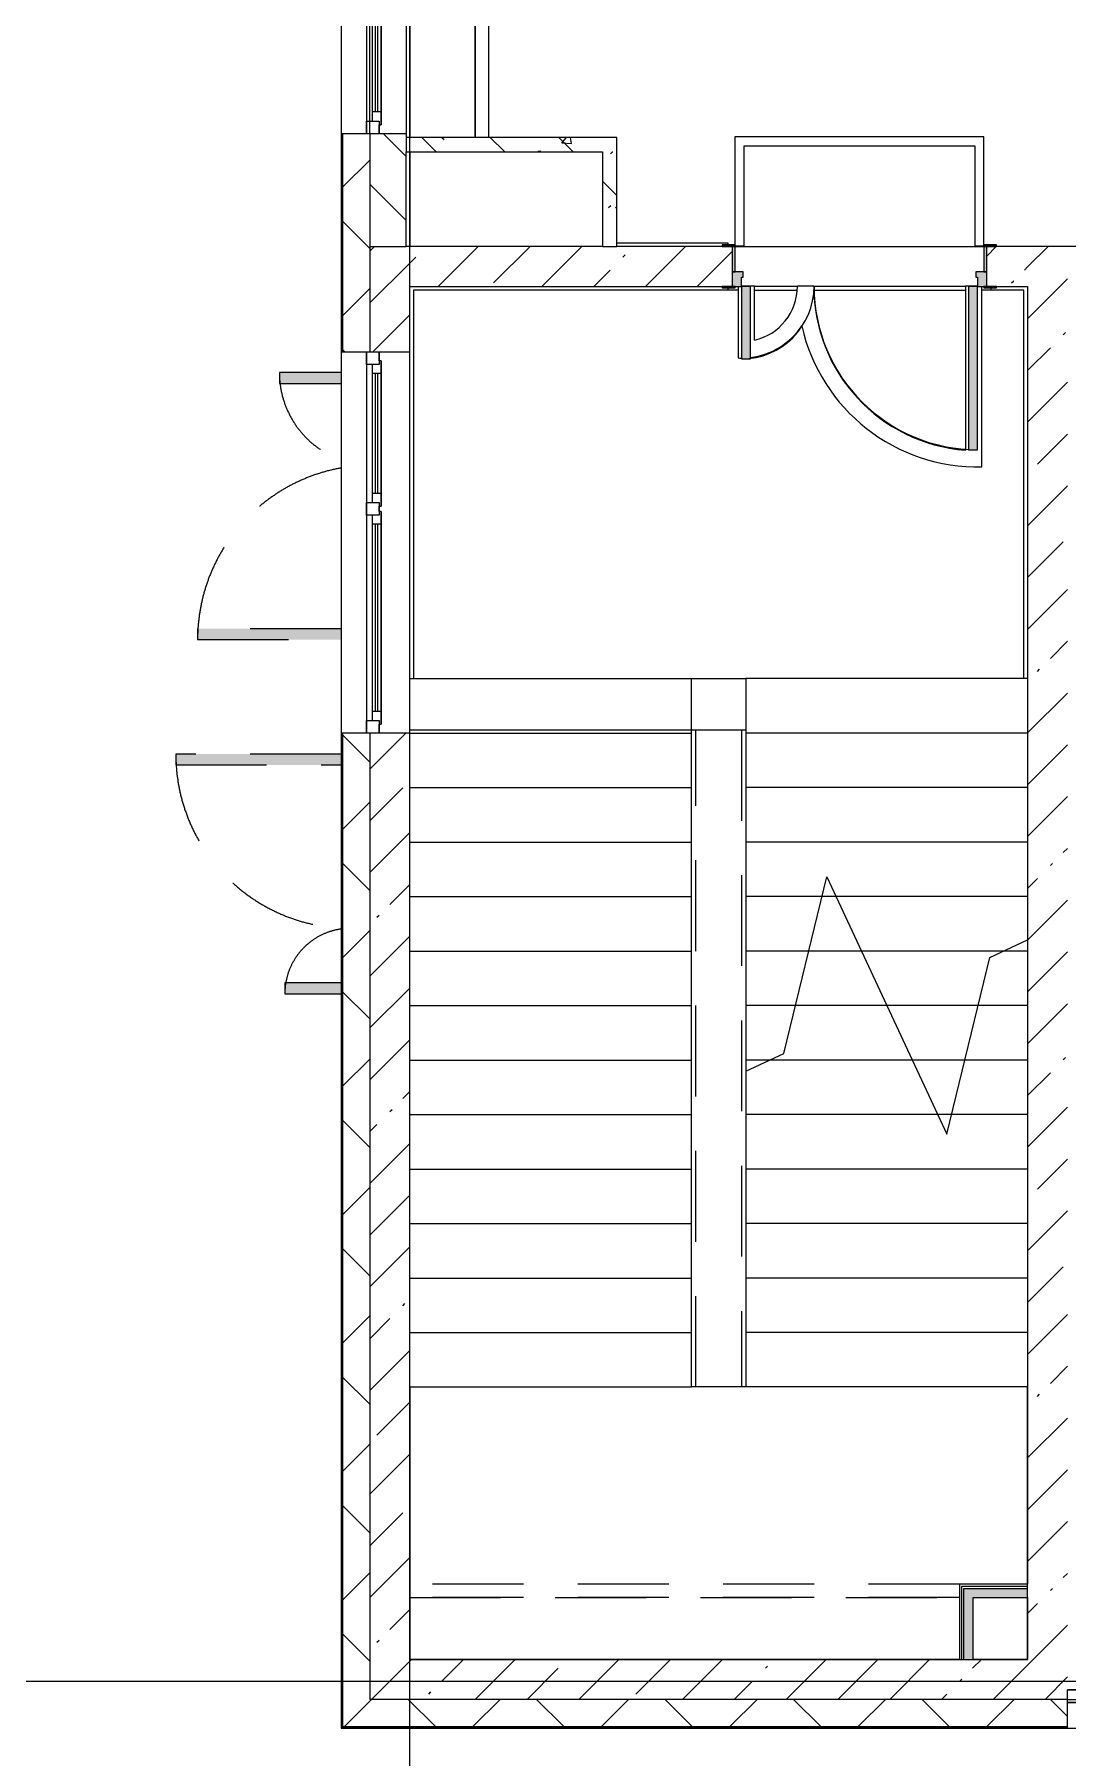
# Model space of a CAD drawing. Header units: millimetres. Extents: x 35098 to 231722, y -8553 to 29000.
# Drawn here: x 102756 to 108442, y -420 to 9067 of the extents above; entities that cross this region are included whole.
import ezdxf

# ---------------------------------------------------------------- set-up
doc = ezdxf.new("R2010")
doc.units = ezdxf.units.MM
doc.linetypes.add('200_ШТРИХ__ш1_п0_6_', pattern=[800, 500, -300])
doc.linetypes.add('Осевая', pattern=[3175, 635, -476.25, 1587.5, -476.25])
for name, color, linetype, lineweight in [('A-DETL-MBND-1', 7, '200_ШТРИХ__ш1_п0_6_', 9), ('A-GLAZ-2', 7, 'Continuous', 5), ('A-WALL', 7, 'Continuous', 9), ('A-WALL-4', 7, 'Continuous', 5), ('I-WALL-3', 7, 'Continuous', 5), ('S-STRS-4', 7, 'Continuous', 5), ('S-STRS-MBND-2', 7, 'Continuous', 5), ('Оси', 7, 'Continuous', 9), ('Оси-2', 7, 'Осевая', 9)]:
    doc.layers.add(name, color=color, linetype=linetype, lineweight=lineweight)
for name, color, linetype, lineweight, true_color in [('A-DOOR-2', 7, 'Continuous', 5, 0xaaaaaa), ('A-DOOR-3', 7, 'Continuous', 5, 0xe2e2e2), ('A-DOOR-FRAM-1', 7, 'Continuous', 5, 0xe2e2e2), ('A-DOOR-FRAM-2', 7, 'Continuous', 5, 0xaaaaaa), ('A-FLOR-1', 7, 'Continuous', 5, 0xaaaaaa), ('I-WALL-2', 7, 'Continuous', 9, 0xe7e7e7), ('I-WALL-5', 7, 'Continuous', 5, 0x787878)]:
    doc.layers.add(name, color=color, linetype=linetype, lineweight=lineweight, true_color=true_color)
pattern_1 = [(45, (104712.3, 0), (-353.5534, 353.5534), []), (135, (104712.3, 0), (-353.5534, -353.5534), [])]
pattern_2 = [(45, (104712.3, 0), (-285.123, 285.123), []), (45, (104997.44, 0), (-285.123, 285.123), [504.031, -100.806, 16.764, -84.042])]
pattern_3 = [(135, (104712.3, 0), (-377.17, -377.17), [533.4, -88.9, 17.78, -88.9]), (135, (104712.3, 376.94), (-377.17, -377.17), []), (50, (104712.3, 0), (637.645, -55.787), [66.675, -733.425]), (355, (104712.3, 0), (-123.35, 668.7), [53.34, -586.74]), (100.451, (104765.45, -4.65), (514.3, 612.91), [56.665, -623.315]), (46.184, (104712.3, 177.8), (948.78, -147.15), [100.01, -1100.14]), (96.636, (104791.4, 165.5), (830.91, 866), [85, -934.97]), (351.184, (104712.3, 177.8), (830.92, 865.99), [80.01, -880.11]), (21, (104801.2, 133.35), (530.65, -357.928), [66.675, -733.425]), (326, (104801.2, 133.35), (216.31, 644.66), [53.34, -586.74]), (71.451, (104845.44, 103.5), (746.96, 286.724), [56.665, -623.315]), (37.5, (104712.32, 0), (10.8105, 295.9426), [16.764, -562.864, 16.764, -578.866, -588.962]), (37.5, (104712.32, 0), (10.8105, 295.9426), [-1175.258, 16.764, -572.198]), (7.5, (104712.3, 0), (233.869, 350.632), [16.764, -322.834, 16.764, -549.529, -224.472]), (7.5, (104712.3, 0), (233.869, 350.632), [-905.89, 16.764, -207.708]), (327.5, (104514.07, 0), (474.568, -20.051), [16.764, -205.486, 16.764, -676.656, -920.115]), (327.5, (104514.07, 0), (474.568, -20.051), [-915.67, 16.764, -903.35]), (317.5, (104425.17, 0), (518.452, 88.993), [16.764, -272.16, 16.764, -443.738, -653.415]), (317.5, (104425.17, 0), (518.452, 88.993), [-749.427, 16.764, -636.65])]

# ---------------------------------------------------------------- blocks, each defined once
blk = doc.blocks.new('120_Окно_СКБ_1Ст - 120_Окно_СКБ_1Ст 900х2500_h_-V105-2_7_2_птичка')
at = {"layer": 'A-GLAZ-2'}
for p, q in [((-450, -127), (-450, -57)), ((-450, -57), (-380, -57)), ((450, -57), (-450, -57)), ((-380, -57), (-380, -127)), ((380, -87), (-380, -87)), ((-380, -87), (-380, -127)), ((-330, -137), (-330, -87)), ((330, -137), (330, -87)), ((380, -127), (380, -57)), ((380, -57), (450, -57)), ((380, -127), (380, -87)), ((450, -57), (450, -127)), ((-380, -127), (-450, -127)), ((-450, -127), (-400, -127)), ((-380, -127), (-400, -127)), ((-400, -127), (-400, -137)), ((-400, -137), (400, -137)), ((400, -137), (-400, -137)), ((-330, -107), (330, -107)), ((330, -117), (-330, -117)), ((450, -127), (380, -127)), ((400, -127), (380, -127)), ((400, -127), (450, -127)), ((400, -137), (400, -127))]:
    blk.add_line(p, q, dxfattribs=at)
blk = doc.blocks.new('110_Дверь_СКБ_2Ст - Д-1 Лестничная клетка EIS60-24280000-2_7_2_птичка')
at = {"layer": 'A-DOOR-3'}
for points in [[(-637.5, 1010), (-637.5, 110), (-587.5, 110), (-587.5, 1010)], [(612.5, 510), (612.5, 110), (662.5, 110), (662.5, 510)], [(712.5, 30), (697.5, 30), (697.5, -110), (712.5, -110)]]:
    blk.add_hatch(color=256, dxfattribs=at).paths.add_polyline_path(points)
h = blk.add_hatch(color=256, dxfattribs=at)
h.paths.add_polyline_path([(712.5, 110), (662.5, 110), (662.5, 60), (652.5, 60), (652.5, 30), (712.5, 30), (712.5, 39.7)])
h.paths.add_polyline_path([(-687.5, 110), (-687.5, 30), (-627.5, 30), (-627.5, 60), (-637.5, 60), (-637.5, 110)])
at = {"layer": 'A-DOOR-FRAM-1'}
for points in [[(-742.5, 118), (-742.5, 110), (-672.5, 110), (-672.5, 118)], [(697.5, 118), (697.5, 110), (767.5, 110), (767.5, 118)], [(-672.5, 30), (-687.5, 30), (-687.5, -110), (-672.5, -110)], [(-672.5, -110), (-742.5, -110), (-742.5, -118), (-672.5, -118)], [(697.5, -110), (697.5, -118), (767.5, -118), (767.5, -110)]]:
    blk.add_hatch(color=256, dxfattribs=at).paths.add_polyline_path(points)
at = {"layer": 'A-DOOR-2'}
for p, q in [((-637.5, 1010), (-637.5, 110)), ((-587.5, 1010), (-637.5, 1010)), ((-587.5, 110), (-587.5, 1010)), ((662.5, 510), (612.5, 510)), ((612.5, 510), (612.5, 110)), ((662.5, 110), (662.5, 510)), ((-637.5, 110), (-587.5, 110)), ((612.5, 110), (662.5, 110))]:
    blk.add_line(p, q, dxfattribs=at)
for centre, radius, start, end in [((-637.5, 110), 900, 0, 90), ((662.5, 110), 400, 90, 180)]:
    blk.add_arc(centre, radius, start, end, dxfattribs=at)
at = {"layer": 'A-DOOR-FRAM-2'}
for p, q in [((-672.5, 118), (-742.5, 118)), ((-742.5, 118), (-742.5, 110)), ((-742.5, 110), (-672.5, 110)), ((-637.5, 110), (-687.5, 110)), ((-687.5, 110), (-687.5, 30)), ((-672.5, 110), (-672.5, 118)), ((-637.5, 60), (-637.5, 110)), ((662.5, 110), (662.5, 60)), ((712.5, 110), (662.5, 110)), ((767.5, 118), (697.5, 118)), ((697.5, 118), (697.5, 110)), ((697.5, 110), (767.5, 110)), ((712.5, 30), (712.5, 110)), ((767.5, 110), (767.5, 118)), ((-687.5, 30), (-627.5, 30)), ((-672.5, 30), (-687.5, 30)), ((-687.5, 30), (-687.5, -110)), ((-672.5, -110), (-672.5, 30)), ((-627.5, 60), (-637.5, 60)), ((-627.5, 30), (-627.5, 60)), ((662.5, 60), (652.5, 60)), ((652.5, 60), (652.5, 30)), ((652.5, 30), (712.5, 30)), ((712.5, 30), (697.5, 30)), ((697.5, 30), (697.5, -110)), ((712.5, -110), (712.5, 30)), ((-672.5, -110), (-742.5, -110)), ((-742.5, -110), (-742.5, -118)), ((-742.5, -118), (-672.5, -118)), ((-687.5, -110), (-672.5, -110)), ((-672.5, -118), (-672.5, -110)), ((697.5, -110), (712.5, -110)), ((767.5, -110), (697.5, -110)), ((697.5, -110), (697.5, -118)), ((697.5, -118), (767.5, -118)), ((767.5, -118), (767.5, -110))]:
    blk.add_line(p, q, dxfattribs=at)
blk = doc.blocks.new('120_Окно_СКБ_2Ст - 120_Окно_СКБ_2Ст 2100х2500 _мал створка справа_-22445857-2_7_2_птичка')
at = {"layer": 'A-GLAZ-2'}
for p, q in [((-1050, -127), (-1050, -57)), ((-1050, -57), (-980, -57)), ((1050, -57), (-1050, -57)), ((-980, -57), (-980, -127)), ((150, -87), (-980, -87)), ((-980, -87), (-980, -127)), ((-930, -137), (-930, -87)), ((100, -137), (100, -87)), ((150, -127), (150, -57)), ((150, -57), (220, -57)), ((150, -127), (150, -87)), ((220, -57), (220, -127)), ((980, -87), (220, -87)), ((220, -87), (220, -127)), ((270, -137), (270, -87)), ((930, -137), (930, -87)), ((980, -127), (980, -57)), ((980, -57), (1050, -57)), ((980, -127), (980, -87)), ((1050, -57), (1050, -127)), ((-980, -127), (-1050, -127)), ((-1050, -127), (-1000, -127)), ((-980, -127), (-1000, -127)), ((-1000, -127), (-1000, -137)), ((-1000, -137), (170, -137)), ((170, -137), (-1000, -137)), ((-930, -107), (100, -107)), ((100, -117), (-930, -117)), ((220, -127), (150, -127)), ((170, -127), (150, -127)), ((170, -127), (200, -127)), ((170, -137), (170, -127)), ((220, -127), (200, -127)), ((200, -127), (200, -137)), ((200, -137), (1000, -137)), ((1000, -137), (200, -137)), ((270, -107), (930, -107)), ((930, -117), (270, -117)), ((1050, -127), (980, -127)), ((1000, -127), (980, -127)), ((1000, -127), (1050, -127)), ((1000, -137), (1000, -127))]:
    blk.add_line(p, q, dxfattribs=at)
blk = doc.blocks.new('120_Окно_СКБ_2Ст - 120_Окно_СКБ_2Ст 2100х2400 _мал створка справа_-22446225-2_7_2_птичка')
at = {"layer": 'A-GLAZ-2'}
for p, q in [((-1050, -127), (-1050, -57)), ((-1050, -57), (-980, -57)), ((1050, -57), (-1050, -57)), ((-980, -57), (-980, -127)), ((150, -87), (-980, -87)), ((-980, -87), (-980, -127)), ((-930, -137), (-930, -87)), ((100, -137), (100, -87)), ((150, -127), (150, -57)), ((150, -57), (220, -57)), ((150, -127), (150, -87)), ((220, -57), (220, -127)), ((980, -87), (220, -87)), ((220, -87), (220, -127)), ((270, -137), (270, -87)), ((930, -137), (930, -87)), ((980, -127), (980, -57)), ((980, -57), (1050, -57)), ((980, -127), (980, -87)), ((1050, -57), (1050, -127)), ((-980, -127), (-1050, -127)), ((-1050, -127), (-1000, -127)), ((-980, -127), (-1000, -127)), ((-1000, -127), (-1000, -137)), ((-1000, -137), (170, -137)), ((170, -137), (-1000, -137)), ((-930, -107), (100, -107)), ((100, -117), (-930, -117)), ((220, -127), (150, -127)), ((170, -127), (150, -127)), ((170, -127), (200, -127)), ((170, -137), (170, -127)), ((220, -127), (200, -127)), ((200, -127), (200, -137)), ((200, -137), (1000, -137)), ((1000, -137), (200, -137)), ((270, -107), (930, -107)), ((930, -117), (270, -117)), ((1050, -127), (980, -127)), ((1000, -127), (980, -127)), ((1000, -127), (1050, -127)), ((1000, -137), (1000, -127))]:
    blk.add_line(p, q, dxfattribs=at)
blk = doc.blocks.new('110_Дверь_СКБ_2Ст_Наружная - ДН-1_л__ Двухстворчатая 1350 х3200 _ЛК_ в свету с верхним остеклением 2-22796854-2_7_2_птичка')
at = {"layer": 'A-DETL-MBND-1'}
for points in [[(-715.5, 869), (-715.5, 79), (-655.5, 79), (-655.5, 869)], [(694.5, 419), (694.5, 79), (754.5, 79), (754.5, 419)]]:
    blk.add_hatch(color=256, dxfattribs=at).paths.add_polyline_path(points)
for p, q in [((-715.5, 869), (-715.5, 79)), ((-655.5, 869), (-715.5, 869)), ((-655.5, 79), (-655.5, 869)), ((754.5, 419), (694.5, 419)), ((694.5, 419), (694.5, 79)), ((754.5, 79), (754.5, 419))]:
    blk.add_line(p, q, dxfattribs=at)
for centre, radius, start, end in [((-715.5, -91), 960, 10.26296, 90), ((754.5, -91), 510, 90, 160.40155)]:
    blk.add_arc(centre, radius, start, end, dxfattribs=at)
blk = doc.blocks.new('110_Дверь_СКБ_2Ст_Наружная - ДН-3_л__ Двухстворчатая 1200 х3200 из подвала EI30-23666533-2_7_2_птичка')
at = {"layer": 'A-DETL-MBND-1'}
for points in [[(619.5, 989), (619.5, 79), (679.5, 79), (679.5, 989)], [(-640.5, 79), (-580.5, 79), (-580.5, 389), (-640.5, 389)]]:
    blk.add_hatch(color=256, dxfattribs=at).paths.add_polyline_path(points)
for p, q in [((679.5, 989), (619.5, 989)), ((619.5, 989), (619.5, 79)), ((679.5, 79), (679.5, 989)), ((-640.5, 389), (-640.5, 79)), ((-580.5, 389), (-640.5, 389)), ((-580.5, 79), (-580.5, 389))]:
    blk.add_line(p, q, dxfattribs=at)
for centre, radius, start, end in [((679.5, 29), 960, 90, 176.98148), ((-640.5, 29), 360, 8.16602, 90)]:
    blk.add_arc(centre, radius, start, end, dxfattribs=at)
blk = doc.blocks.new('Зашивка приборов отопления15 - Зашивка приборов отопления-33281080-2_7_2_птичка')
at = {"layer": 'A-DETL-MBND-1'}
for p, q in [((3135, 535), (110, 535)), ((3135, 460), (110, 460)), ((110, 460), (3135, 460))]:
    blk.add_line(p, q, dxfattribs=at)
blk = doc.blocks.new('Зашивка приборов отопления42 - Зашивка приборов отопления-33374801-2_7_2_птичка')
at = {"layer": 'A-WALL-4'}
for p, q in [((37471.9, 23439), (35371.9, 23439)), ((37471.9, 23079), (37471.9, 23439)), ((35371.9, 23079), (37471.9, 23079)), ((37471.9, 23079), (35371.9, 23079)), ((37471.9, 23004), (37471.9, 23079)), ((35371.9, 23004), (37471.9, 23004))]:
    blk.add_line(p, q, dxfattribs=at)

msp = doc.modelspace()

# ---------------------------------------------------------------- hatches: boundary and pattern name
at = {"layer": 'A-WALL-4'}
h = msp.add_hatch(dxfattribs=at)
h.set_pattern_fill('FP_103', color=256, style=0, pattern_type=2)
h.set_pattern_definition(pattern_1)
h.paths.add_polyline_path([(104602.3, -100), (104602.3, 5220), (104452.3, 5220), (104452.3, -100)])
h.paths.add_polyline_path([(104452.3, 7320), (104602.3, 7320), (104602.3, 8520), (104452.3, 8520), (104452.3, 7750.3)])
h.paths.add_polyline_path([(104496.6, 10620), (104602.3, 10620), (104602.3, 11520), (104452.3, 11520), (104452.3, 10620)])
h.paths.add_polyline_path([(104602.3, 13120), (104602.3, 15350), (104452.3, 15350), (104452.3, 13120)])
h = msp.add_hatch(dxfattribs=at)
h.set_pattern_fill('FP_113', color=256, style=0, pattern_type=2)
h.set_pattern_definition([(135, (104712.32, 0), (-176.7767, -176.7767), [])])
h.paths.add_polyline_path([(104802.3, 7900), (104802.3, 8520), (104602.3, 8520), (104602.3, 7900)])
h.paths.add_polyline_path([(104602.3, 10620), (104802.3, 10620), (104802.3, 10900), (104602.3, 10900), (104602.3, 10642.6)])
h.paths.add_polyline_path([(104602.3, 11400), (104802.3, 11400), (104802.3, 11520), (104602.3, 11520)])
h.paths.add_polyline_path([(104802.3, 13120), (104802.3, 14700), (104602.3, 14700), (104602.3, 13120)])
h = msp.add_hatch(dxfattribs=at)
h.set_pattern_fill('FP_103', color=256, style=0, pattern_type=2)
h.set_pattern_definition(pattern_1)
h.paths.add_polyline_path([(137722.3, -250), (138582.3, -250), (138582.3, -100), (137722.3, -100)])
h.paths.add_polyline_path([(143472.3, -250), (143472.3, -100), (142702.3, -100), (142702.3, -250), (143452.5, -250)])
h.paths.add_polyline_path([(135622.3, -250), (135622.3, -100), (133922.1, -100), (133922.1, -250), (135568.5, -250)])
h.paths.add_polyline_path([(139482.3, -250), (140602.3, -250), (140602.3, -100), (139482.3, -100)])
h.paths.add_polyline_path([(131122.1, -250), (131122.1, -100), (129522.3, -100), (129522.3, -250), (130930.9, -250)])
h.paths.add_polyline_path([(123047, -250), (123522.3, -250), (123522.3, -100), (122872.3, -100), (122872.3, -250)])
h.paths.add_polyline_path([(126322.3, -250), (127422.3, -250), (127422.3, -100), (126322.3, -100)])
h.paths.add_polyline_path([(121655.7, -250), (121972.3, -250), (121972.3, -100), (120822.3, -100), (120822.3, -250), (121192, -250)])
h.paths.add_polyline_path([(117722.3, -250), (117722.3, -100), (116372.3, -100), (116372.3, -250), (117481.9, -250)])
h.paths.add_polyline_path([(112844.3, -250), (113272.3, -250), (113272.3, -100), (109342.3, -100), (109342.3, -250), (111916.8, -250)])
h.paths.add_polyline_path([(108442.3, -250), (108442.3, -100), (104452.3, -100), (104452.3, -250), (108206.7, -250)])
at = {"layer": 'I-WALL-2'}
for points in [[(108222.3, 460), (108222.3, 510), (107872.3, 510), (107872.3, 460), (108206.7, 460)], [(107922.3, 120), (107922.3, 460), (107872.3, 460), (107872.3, 120)]]:
    msp.add_hatch(color=256, dxfattribs=at).paths.add_polyline_path(points)
at = {"layer": 'I-WALL-3'}
h = msp.add_hatch(dxfattribs=at)
h.set_pattern_fill('FP_111', color=256, style=0, pattern_type=2)
h.set_pattern_definition(pattern_2)
h.paths.add_polyline_path([(104602.3, -100), (104822.3, -100), (104822.3, 5220), (104602.3, 5220), (104602.3, 1965.8)])
h.paths.add_polyline_path([(104602.3, 7320), (104822.3, 7320), (104822.3, 7900), (104602.3, 7900), (104602.3, 7750.3)])
h = msp.add_hatch(dxfattribs=at)
h.set_pattern_fill('FP_111', color=256, style=0, pattern_type=2)
h.set_pattern_definition(pattern_2)
h.paths.add_polyline_path([(104822.3, 7680), (106597.3, 7680), (106597.3, 7900), (104822.3, 7900), (104822.3, 7750.3)])
h.paths.add_polyline_path([(107997.3, 7680), (108222.3, 7680), (108222.3, 7900), (107997.3, 7900), (107997.3, 7730)])
h = msp.add_hatch(dxfattribs=at)
h.set_pattern_fill('FP_111', color=256, style=0, pattern_type=2)
h.set_pattern_definition(pattern_2)
h.paths.add_polyline_path([(108222.3, -100), (108442.3, -100), (108442.3, 7900), (108222.3, 7900), (108222.3, 120)])
h = msp.add_hatch(dxfattribs=at)
h.set_pattern_fill('FP_111', color=256, style=0, pattern_type=2)
h.set_pattern_definition(pattern_2)
h.paths.add_polyline_path([(108222.3, -100), (108222.3, 120), (104822.3, 120), (104822.3, -100), (108206.7, -100)])
at = {"layer": 'I-WALL-5'}
h = msp.add_hatch(dxfattribs=at)
h.set_pattern_fill('FP_124', color=256, style=0, pattern_type=2)
h.set_pattern_definition(pattern_3)
h.paths.add_polyline_path([(105882.3, 8420), (105962.3, 8420), (105962.3, 8500), (104802.3, 8500), (104802.3, 8420), (105424.1, 8420)])
h = msp.add_hatch(dxfattribs=at)
h.set_pattern_fill('FP_124', color=256, style=0, pattern_type=2)
h.set_pattern_definition(pattern_3)
h.paths.add_polyline_path([(105962.3, 7900), (105962.3, 8420), (105882.3, 8420), (105882.3, 7900)])

# ---------------------------------------------------------------- linework, layer by layer
at = {"layer": 'A-DETL-MBND-1'}
for p, q in [((106397.3, 1620), (106397.3, 5237.9)), ((106647.3, 5237.9), (106647.3, 1620))]:
    msp.add_line(p, q, dxfattribs=at)
at = {"layer": 'A-FLOR-1'}
for p, q in [((106611.9, 8503.9), (106611.9, 7908)), ((107981.8, 8503.9), (106611.9, 8503.9)), ((106661.9, 7903.9), (106661.9, 8453.9)), ((106661.9, 8453.9), (107931.8, 8453.9)), ((107931.8, 8453.9), (107931.8, 7903.9)), ((107981.8, 7903.9), (107981.8, 8503.9)), ((105962.3, 7920), (106572.3, 7920)), ((106572.3, 7920), (106572.3, 7908)), ((106612.3, 7903.9), (106661.9, 7903.9)), ((107931.8, 7903.9), (107981.8, 7903.9)), ((106629.1, 7659), (104842.3, 7659)), ((104842.3, 7659), (104842.3, 5520)), ((106572.3, 7672), (106572.3, 7659)), ((106629.1, 7680), (106629.1, 7285.7)), ((106719.1, 7680.2), (106647.3, 7680.2)), ((106719.1, 7383), (106719.1, 7680.2)), ((106719.1, 7659), (106953.3, 7659)), ((107045.3, 7680.2), (106955.3, 7680.2)), ((107046.5, 7659), (107880.3, 7659)), ((107947.3, 7680.2), (107880.3, 7680.2)), ((107880.3, 7680.2), (107880.3, 6777.9)), ((107970.3, 6685.4), (107970.3, 7680)), ((108201.3, 7659), (107970.3, 7659)), ((108022.3, 7659), (108022.3, 7672)), ((108201.3, 5520), (108201.3, 7659)), ((104842.3, 5520), (106672.3, 5520)), ((104822.3, 5237.9), (106672.3, 5237.9))]:
    msp.add_line(p, q, dxfattribs=at)
for centre, radius, start, end in [((106650.3, 7680.2), 305, 283.0427, 0), ((107950.3, 7680.2), 905, 180, 265.56313), ((106650.3, 7680.2), 395, 276.84991, 326.45952), ((107950.3, 7680.2), 995, 192.67054, 271.1511), ((106650.3, 7680.2), 395, 266.92799, 269.56999)]:
    msp.add_arc(centre, radius, start, end, dxfattribs=at)
at = {"layer": 'A-WALL'}
for p, q in [((104449.3, 8520), (104449.3, 7320)), ((104452.3, 8520), (104452.3, 7320)), ((104602.3, 8520), (104602.3, 7320)), ((104802.3, 8500), (104802.3, 8420)), ((104602.3, 7900), (104802.3, 7900)), ((105882.3, 7900), (105962.3, 7900)), ((104449.3, 5220), (104449.3, -253)), ((104452.3, 5220), (104452.3, -250)), ((104602.3, 5220), (104602.3, -100)), ((107859.8, 522.5), (108222.3, 522.5)), ((107859.8, 120), (107859.8, 522.5)), ((107872.3, 510), (108222.3, 510)), ((107872.3, 120), (107872.3, 510)), ((108222.3, 460), (108222.3, 535)), ((107847.3, 120), (107922.3, 120)), ((104449.3, -253), (108442.3, -253)), ((104452.3, -250), (108442.3, -250))]:
    msp.add_line(p, q, dxfattribs=at)
at = {"layer": 'A-WALL-4'}
for p, q in [((104444.3, 15358), (104444.3, -258)), ((104802.3, 10900), (104802.3, 8500)), ((104802.3, 8520), (104444.3, 8520)), ((104802.3, 7900), (104802.3, 8420)), ((104444.3, 7320), (104602.3, 7320)), ((104602.3, 5220), (104444.3, 5220)), ((108442.3, -100), (104602.3, -100)), ((108442.3, -258), (108442.3, -100)), ((104444.3, -258), (122872.3, -258))]:
    msp.add_line(p, q, dxfattribs=at)
at = {"layer": 'I-WALL-3'}
for p, q in [((104602.3, 8520), (104602.3, 10620)), ((104822.3, 10620), (104822.3, 8500)), ((105962.3, 8500), (104802.3, 8500)), ((105962.3, 7900), (105962.3, 8500)), ((104802.3, 8420), (105882.3, 8420)), ((104822.3, 8420), (104822.3, 7900)), ((105882.3, 8420), (105882.3, 7900)), ((105882.3, 7900), (104802.3, 7900)), ((106542.3, 7900), (105962.3, 7900)), ((106612.3, 7900), (107982.3, 7900)), ((108742.3, 7900), (108052.3, 7900)), ((104822.3, 120), (104822.3, 7680)), ((104822.3, 7680), (106542.3, 7680)), ((106955.3, 7680), (106719.1, 7680)), ((107880.3, 7680), (107045, 7680)), ((108052.3, 7680), (108222.3, 7680)), ((108222.3, 7680), (108222.3, 535)), ((104602.3, 7320), (104822.3, 7320)), ((104822.3, 5220), (104602.3, 5220)), ((108222.3, 535), (107847.3, 535)), ((107847.3, 535), (107847.3, 120)), ((107922.3, 460), (108222.3, 460)), ((107922.3, 120), (107922.3, 460)), ((108222.3, 460), (108222.3, 120)), ((107847.3, 120), (104822.3, 120)), ((108222.3, 120), (107922.3, 120)), ((108442.3, -100), (109342.3, -100))]:
    msp.add_line(p, q, dxfattribs=at)
at = {"layer": 'S-STRS-4'}
for p, q in [((104822.3, 5520), (106372.3, 5520)), ((108222.3, 5520), (106672.3, 5520)), ((106672.3, 5520), (106672.3, 5220)), ((108222.3, 5520), (106672.3, 5520)), ((104822.3, 5220), (106372.3, 5220)), ((104822.3, 5220), (106372.3, 5220)), ((106372.3, 5220), (106372.3, 5237.9)), ((106372.3, 4920), (106372.3, 5220)), ((106672.3, 5220), (106672.3, 4920)), ((108222.3, 5220), (106672.3, 5220)), ((108222.3, 5220), (106672.3, 5220)), ((104822.3, 4920), (106372.3, 4920)), ((104822.3, 4920), (106372.3, 4920)), ((106372.3, 4620), (106372.3, 4920)), ((106672.3, 4920), (106672.3, 4620)), ((108222.3, 4920), (106672.3, 4920)), ((108222.3, 4920), (106672.3, 4920)), ((104822.3, 4620), (106372.3, 4620)), ((104822.3, 4620), (106372.3, 4620)), ((106372.3, 4320), (106372.3, 4620)), ((106672.3, 4620), (106672.3, 4320)), ((108222.3, 4620), (106672.3, 4620)), ((108222.3, 4620), (106672.3, 4620)), ((104822.3, 4320), (106372.3, 4320)), ((104822.3, 4320), (106372.3, 4320)), ((106372.3, 4020), (106372.3, 4320)), ((106672.3, 4320), (106672.3, 4020)), ((107090.9, 4320), (106672.3, 4320)), ((107090.9, 4320), (106672.3, 4320)), ((107167.5, 4320), (107090.9, 4320)), ((107167.5, 4320), (107090.9, 4320)), ((108222.3, 4320), (107167.5, 4320)), ((108222.3, 4320), (107167.5, 4320)), ((104822.3, 4020), (106372.3, 4020)), ((104822.3, 4020), (106372.3, 4020)), ((106372.3, 3720), (106372.3, 4020)), ((106672.3, 4020), (106672.3, 3720)), ((107018, 4020), (106672.3, 4020)), ((107018, 4020), (106672.3, 4020)), ((107307.4, 4020), (107018, 4020)), ((107307.4, 4020), (107018, 4020)), ((108090.7, 4020), (107307.4, 4020)), ((108090.7, 4020), (107307.4, 4020)), ((108222.3, 4020), (108090.7, 4020)), ((108222.3, 4020), (108090.7, 4020)), ((104822.3, 3720), (106372.3, 3720)), ((104822.3, 3720), (106372.3, 3720)), ((106372.3, 3420), (106372.3, 3720)), ((106672.3, 3720), (106672.3, 3420)), ((106945.1, 3720), (106672.3, 3720)), ((106945.1, 3720), (106672.3, 3720)), ((107447.3, 3720), (106945.1, 3720)), ((107447.3, 3720), (106945.1, 3720)), ((107949.6, 3720), (107447.3, 3720)), ((107949.6, 3720), (107447.3, 3720)), ((108222.3, 3720), (107949.6, 3720)), ((108222.3, 3720), (107949.6, 3720)), ((104822.3, 3420), (106372.3, 3420)), ((104822.3, 3420), (106372.3, 3420)), ((106372.3, 3120), (106372.3, 3420)), ((106672.3, 3420), (106672.3, 3358.6)), ((106804, 3420), (106672.3, 3420)), ((106804, 3420), (106672.3, 3420)), ((107587.2, 3420), (106804, 3420)), ((107587.2, 3420), (106804, 3420)), ((107876.7, 3420), (107587.2, 3420)), ((107876.7, 3420), (107587.2, 3420)), ((108222.3, 3420), (107876.7, 3420)), ((108222.3, 3420), (107876.7, 3420)), ((106672.3, 3358.6), (106672.3, 3120)), ((104822.3, 3120), (106372.3, 3120)), ((104822.3, 3120), (106372.3, 3120)), ((106372.3, 2820), (106372.3, 3120)), ((106672.3, 3120), (106672.3, 2820)), ((107727.1, 3120), (106672.3, 3120)), ((107727.1, 3120), (106672.3, 3120)), ((107803.7, 3120), (107727.1, 3120)), ((107803.7, 3120), (107727.1, 3120)), ((108222.3, 3120), (107803.7, 3120)), ((108222.3, 3120), (107803.7, 3120)), ((104822.3, 2820), (106372.3, 2820)), ((104822.3, 2820), (106372.3, 2820)), ((106372.3, 2520), (106372.3, 2820)), ((106672.3, 2820), (106672.3, 2520)), ((108222.3, 2820), (106672.3, 2820)), ((108222.3, 2820), (106672.3, 2820)), ((104822.3, 2520), (106372.3, 2520)), ((104822.3, 2520), (106372.3, 2520)), ((106372.3, 2220), (106372.3, 2520)), ((106672.3, 2520), (106672.3, 2220)), ((108222.3, 2520), (106672.3, 2520)), ((108222.3, 2520), (106672.3, 2520)), ((104822.3, 2220), (106372.3, 2220)), ((104822.3, 2220), (106372.3, 2220)), ((106372.3, 1920), (106372.3, 2220)), ((106672.3, 2220), (106672.3, 1920)), ((108222.3, 2220), (106672.3, 2220)), ((108222.3, 2220), (106672.3, 2220)), ((104822.3, 1920), (106372.3, 1920)), ((104822.3, 1920), (106372.3, 1920)), ((106372.3, 1620), (106372.3, 1920)), ((106672.3, 1920), (106672.3, 1620)), ((108222.3, 1920), (106672.3, 1920)), ((108222.3, 1920), (106672.3, 1920)), ((104822.3, 1620), (106372.3, 1620)), ((104822.3, 1620), (106372.3, 1620)), ((106672.3, 1620), (106372.3, 1620)), ((108222.3, 1620), (106672.3, 1620)), ((108222.3, 1620), (106672.3, 1620))]:
    msp.add_line(p, q, dxfattribs=at)
at = {"layer": 'S-STRS-MBND-2'}
for p, q in [((104822.3, 5520), (106372.3, 5520)), ((104822.3, 1620), (104822.3, 5520)), ((106372.3, 1620), (106372.3, 5520)), ((104822.3, 5220), (106372.3, 5220)), ((104822.3, 5220), (106372.3, 5220)), ((104822.3, 4920), (106372.3, 4920)), ((104822.3, 4920), (106372.3, 4920)), ((104822.3, 4620), (106372.3, 4620)), ((104822.3, 4620), (106372.3, 4620)), ((106880.9, 3455.9), (107117.1, 4428.1)), ((107117.1, 4428.1), (107777.5, 3011.9)), ((104822.3, 4320), (106372.3, 4320)), ((104822.3, 4320), (106372.3, 4320)), ((107167.5, 4320), (107090.9, 4320)), ((107167.5, 4320), (107090.9, 4320)), ((108013.8, 3984.1), (108222.3, 4081.4)), ((104822.3, 4020), (106372.3, 4020)), ((104822.3, 4020), (106372.3, 4020)), ((107307.4, 4020), (107018, 4020)), ((107307.4, 4020), (107018, 4020)), ((108222.3, 4020), (108090.7, 4020)), ((108222.3, 4020), (108090.7, 4020)), ((107777.5, 3011.9), (108013.8, 3984.1)), ((104822.3, 3720), (106372.3, 3720)), ((104822.3, 3720), (106372.3, 3720)), ((107447.3, 3720), (106945.1, 3720)), ((107447.3, 3720), (106945.1, 3720)), ((108222.3, 3720), (107949.6, 3720)), ((108222.3, 3720), (107949.6, 3720)), ((104822.3, 3420), (106372.3, 3420)), ((104822.3, 3420), (106372.3, 3420)), ((106672.3, 3358.6), (106880.9, 3455.9)), ((107587.2, 3420), (106804, 3420)), ((107587.2, 3420), (106804, 3420)), ((108222.3, 3420), (107876.7, 3420)), ((108222.3, 3420), (107876.7, 3420)), ((108222.3, 3420), (108222.3, 1620)), ((106672.3, 3358.6), (106672.3, 1620)), ((104822.3, 3120), (106372.3, 3120)), ((104822.3, 3120), (106372.3, 3120)), ((107727.1, 3120), (106672.3, 3120)), ((107727.1, 3120), (106672.3, 3120)), ((108222.3, 3120), (107803.7, 3120)), ((108222.3, 3120), (107803.7, 3120)), ((104822.3, 2820), (106372.3, 2820)), ((104822.3, 2820), (106372.3, 2820)), ((108222.3, 2820), (106672.3, 2820)), ((108222.3, 2820), (106672.3, 2820)), ((104822.3, 2520), (106372.3, 2520)), ((104822.3, 2520), (106372.3, 2520)), ((108222.3, 2520), (106672.3, 2520)), ((108222.3, 2520), (106672.3, 2520)), ((104822.3, 2220), (106372.3, 2220)), ((104822.3, 2220), (106372.3, 2220)), ((108222.3, 2220), (106672.3, 2220)), ((108222.3, 2220), (106672.3, 2220)), ((104822.3, 1920), (106372.3, 1920)), ((104822.3, 1920), (106372.3, 1920)), ((108222.3, 1920), (106672.3, 1920)), ((108222.3, 1920), (106672.3, 1920)), ((104822.3, 1620), (104822.3, 120)), ((104822.3, 1620), (106372.3, 1620)), ((104822.3, 1620), (106372.3, 1620)), ((106672.3, 1620), (106372.3, 1620)), ((108222.3, 1620), (106672.3, 1620)), ((108222.3, 1620), (106672.3, 1620)), ((108222.3, 120), (108222.3, 1620)), ((104822.3, 120), (108222.3, 120))]:
    msp.add_line(p, q, dxfattribs=at)
at = {"layer": 'Оси'}
for p, q in [((104822.3, 5439), (104822.3, 15380)), ((104822.3, -4552.8), (104822.3, 5388.2)), ((102484.7, 0), (114984.7, 0))]:
    msp.add_line(p, q, dxfattribs=at)
at = {"layer": 'Оси-2'}
msp.add_line((104822.3, 5388.2), (104822.3, 5439), dxfattribs=at)

# ---------------------------------------------------------------- block references
at = {"layer": 'A-DETL-MBND-1', "rotation": 89.99999999999991}
for name, p in [('110_Дверь_СКБ_2Ст_Наружная - ДН-1_л__ Двухстворчатая 1350 х3200 _ЛК_ в свету с верхним остеклением 2-22796854-2_7_2_птичка', (104523.3, 6450.5)), ('110_Дверь_СКБ_2Ст_Наружная - ДН-3_л__ Двухстворчатая 1200 х3200 из подвала EI30-23666533-2_7_2_птичка', (104523.3, 4425.5))]:
    msp.add_blockref(name, p, dxfattribs=at)
at = {"layer": 'A-DETL-MBND-1'}
msp.add_blockref('Зашивка приборов отопления15 - Зашивка приборов отопления-33281080-2_7_2_птичка', (104712.3, 0), dxfattribs=at)
at = {"layer": 'A-DOOR-2', "rotation": 180}
msp.add_blockref('110_Дверь_СКБ_2Ст - Д-1 Лестничная клетка EIS60-24280000-2_7_2_птичка', (107309.8, 7790), dxfattribs=at)
at = {"layer": 'A-GLAZ-2'}
for name, p, rotation in [('120_Окно_СКБ_2Ст - 120_Окно_СКБ_2Ст 2100х2500 _мал створка справа_-22445857-2_7_2_птичка', (104527.3, 9570), 89.99999999999993), ('120_Окно_СКБ_2Ст - 120_Окно_СКБ_2Ст 2100х2400 _мал створка справа_-22446225-2_7_2_птичка', (104527.3, 6270), 89.99999999999993), ('120_Окно_СКБ_1Ст - 120_Окно_СКБ_1Ст 900х2500_h_-V105-2_7_2_птичка', (108892.3, -175), 180)]:
    msp.add_blockref(name, p, dxfattribs=dict(at, rotation=rotation))
at = {"layer": 'A-WALL-4', "rotation": 90.0000000000001}
msp.add_blockref('Зашивка приборов отопления42 - Зашивка приборов отопления-33374801-2_7_2_птичка', (128261.3, -26871.9), dxfattribs=at)

doc.saveas('drawing.dxf')
